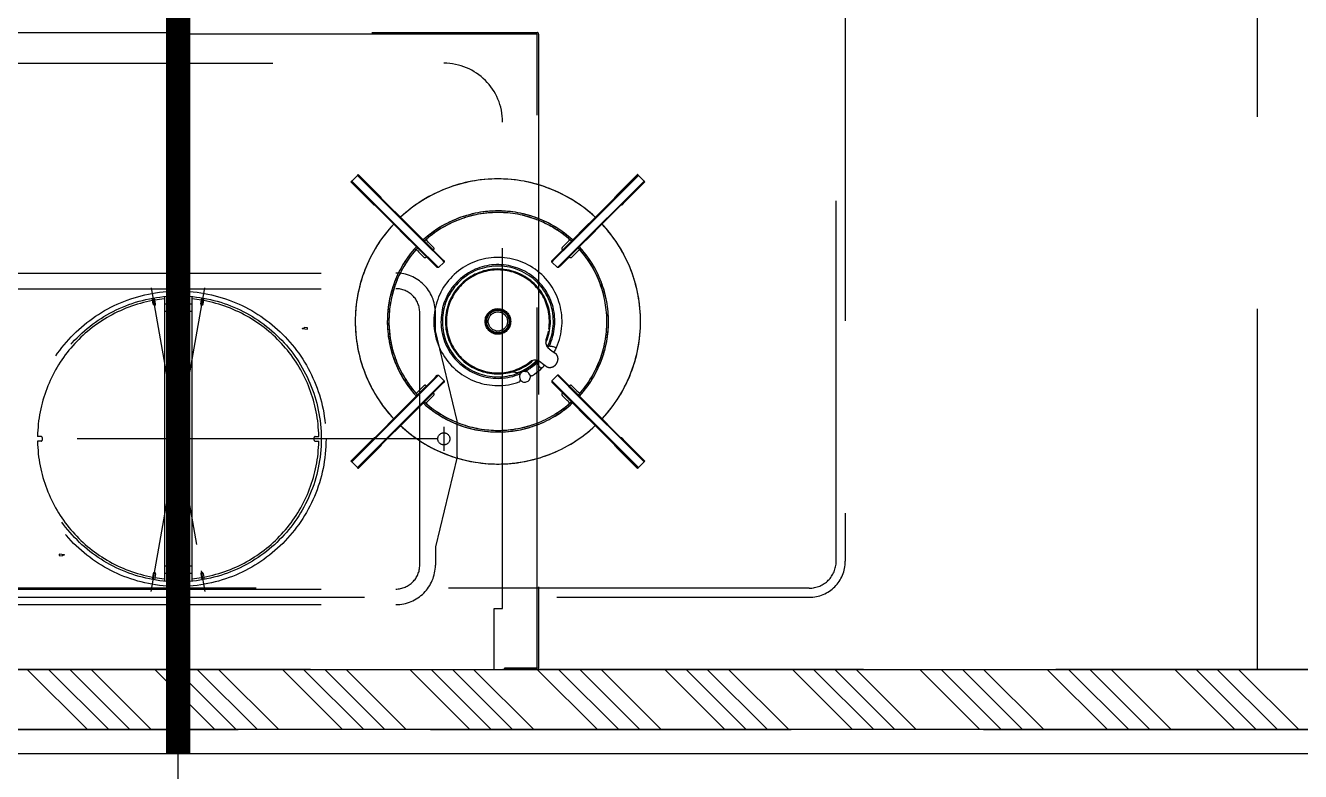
# Model space of a CAD drawing. Header units: millimetres. Extents: x 6886222 to 6919728, y 230959 to 276095.
# Drawn here: x 6908095 to 6908625, y 263117 to 263427 of the extents above; entities that cross this region are included whole.
import ezdxf
from ezdxf.xclip import XClip

# ---------------------------------------------------------------- set-up
doc = ezdxf.new("R2010")
doc.units = ezdxf.units.MM
doc.header["$LTSCALE"] = 100
doc.header["$XCLIPFRAME"] = 2
doc.linetypes.add('U-74C-EX$0$HID', pattern=[2.3, 1.5, -0.8])
for name, color, linetype in [('BP', 7, 'Continuous'), ('U-74C-EX$0$CON', 2, 'Continuous'), ('U-74C-EX$0$FUR_미설치가구', 8, 'U-74C-EX$0$HID'), ('U-74C-EX$0$확장전', 4, 'U-74C-EX$0$HID')]:
    doc.layers.add(name, color=color, linetype=linetype)
doc.layers.add('U-74C-EX$0$MC', color=152, linetype='Continuous', plot=False)

# ---------------------------------------------------------------- blocks, each defined once
blk = doc.blocks.new('U-74C-EX$0$74C_주방가구_1')
at = {"layer": 'U-74C-EX$0$FUR_미설치가구', "linetype": 'U-74C-EX$0$HID'}
for p, q in [((0, 0), (0, -2480)), ((25, -2480), (25, -25)), ((25, -25), (25, -2500)), ((55, -972.49, 0), (55, -1537.49, 0)), ((58.8, -1537.49, 0), (58.8, -972.49, 0)), ((120.94, -1382.96, 0), (120.94, -1166.65, 0)), ((51.94, -1184.5, 0), (51.94, -1365.5, 0)), ((58.44, -1184.5, 0), (58.44, -1365.5, 0)), ((183.44, -1184.5, 0), (183.44, -1365.5, 0)), ((189.94, -1184.5, 0), (189.94, -1365.5, 0)), ((25, -1212.26), (0, -1237.26)), ((119.94, -1218, 0), (119.94, -1216.51, 0)), ((120.44, -1218.5, 0), (121.44, -1218.5, 0)), ((121.94, -1218, 0), (121.94, -1216.51, 0)), ((25, -1221.1), (0, -1246.1)), ((25, -1229.94), (0, -1254.94)), ((25, -1238.78), (0, -1263.78)), ((25, -1265.29), (0, -1290.29)), ((57.42, -1263.8, 0), (183.78, -1286.08, 0)), ((64.72, -1265.59, 0), (62.26, -1265.16, 0)), ((64.9, -1264.61, 0), (62.43, -1264.17, 0)), ((76.99, -1282.75, 0), (183.78, -1263.92, 0)), ((176.97, -1264.61, 0), (179.44, -1264.17, 0)), ((177.15, -1265.59, 0), (179.61, -1265.16, 0)), ((180.05, -1269.25, 0.12), (61.82, -1269.25, 0.12)), ((64.94, -1280.75, 0), (64.94, -1269.25, 0)), ((64.94, -1271.47, 0.12), (67.94, -1271.47, 0.12)), ((67.94, -1280.75, 0.01), (67.94, -1269.25, 0.12)), ((173.94, -1271.25, 0.12), (67.94, -1271.25, 0.12)), ((173.94, -1280.75, 0.01), (173.94, -1269.25, 0.12)), ((176.94, -1271.47, 0.12), (173.94, -1271.47, 0.12)), ((176.94, -1280.75, 0), (176.94, -1269.25, 0)), ((25, -1274.13), (0, -1299.13)), ((257.04, -1275, 0), (34.06, -1274.99, 0)), ((64.94, -1274.02, 0.12), (67.94, -1274.02, 0.12)), ((64.94, -1275.97, 0.12), (67.94, -1275.97, 0.12)), ((67.94, -1275, 0), (85.94, -1275, 0)), ((85.94, -1274.25, 0), (85.94, -1275.75, 0)), ((85.94, -1274.25, 0), (95.94, -1274.25, 0)), ((85.94, -1275.75, 0), (95.94, -1275.75, 0)), ((95.94, -1274.25, 0), (95.94, -1275.75, 0)), ((155.94, -1274.25, 0), (145.94, -1274.25, 0)), ((145.94, -1274.25, 0), (145.94, -1275.75, 0)), ((155.94, -1275.75, 0), (145.94, -1275.75, 0)), ((155.94, -1274.25, 0), (155.94, -1275.75, 0)), ((155.94, -1275, 0), (173.94, -1275, 0)), ((176.94, -1274.02, 0.12), (173.94, -1274.02, 0.12)), ((176.94, -1275.97, 0.12), (173.94, -1275.97, 0.12)), ((25, -1282.97), (0, -1307.97)), ((180.05, -1280.75, 0.12), (61.82, -1280.75, 0.12)), ((64.94, -1278.52, 0.12), (67.94, -1278.52, 0.12)), ((173.94, -1278.75, 0.12), (67.94, -1278.75, 0.12)), ((176.94, -1278.52, 0.12), (173.94, -1278.52, 0.12)), ((57.42, -1286.2, 0), (66.04, -1284.68, 0)), ((64.72, -1284.4, 0), (62.26, -1284.84, 0)), ((64.9, -1285.39, 0), (62.43, -1285.82, 0)), ((176.97, -1285.39, 0), (179.44, -1285.82, 0)), ((177.15, -1284.4, 0), (179.61, -1284.84, 0)), ((25, -1291.81), (0, -1316.81)), ((25, -1318.33), (0, -1343.33)), ((25, -1327.17), (0, -1352.17)), ((25, -1336), (0, -1361)), ((119.94, -1332, 0), (119.94, -1333.49, 0)), ((120.44, -1331.5, 0), (121.44, -1331.5, 0)), ((121.94, -1332, 0), (121.94, -1333.49, 0)), ((25, -1344.84), (0, -1369.84)), ((111.7, -1346.83, 0), (120.04, -1355.17, 0)), ((219.55, -1355.17, 0), (227.89, -1346.83, 0)), ((116.97, -1358.23, 0), (108.63, -1349.89, 0)), ((108.98, -1349.54, 0), (108.87, -1349.66, 0)), ((108.98, -1349.54, 0), (111.34, -1347.18, 0)), ((108.98, -1349.54, 0), (111.34, -1351.89, 0)), ((108.98, -1349.54, 0), (108.98, -1350.01, 0)), ((111.11, -1352.13, 0), (108.98, -1350.01, 0)), ((136.8, -1377.82, 0), (111.11, -1352.13, 0)), ((111.46, -1347.06, 0), (111.34, -1347.18, 0)), ((113.7, -1349.54, 0), (111.34, -1347.18, 0)), ((111.81, -1347.18, 0), (111.34, -1347.18, 0)), ((111.34, -1351.89, 0), (137.03, -1377.59, 0)), ((111.81, -1347.18, 0), (113.93, -1349.3, 0)), ((139.39, -1375.23, 0), (113.7, -1349.54, 0)), ((113.93, -1349.3, 0), (139.63, -1374.99, 0)), ((199.97, -1374.99, 0), (225.66, -1349.3, 0)), ((225.89, -1349.54, 0), (200.2, -1375.23, 0)), ((202.56, -1377.59, 0), (228.25, -1351.89, 0)), ((228.48, -1352.13, 0), (202.79, -1377.82, 0)), ((230.96, -1349.89, 0), (222.62, -1358.23, 0)), ((225.66, -1349.3, 0), (227.78, -1347.18, 0)), ((228.25, -1347.18, 0), (225.89, -1349.54, 0)), ((228.25, -1347.18, 0), (227.78, -1347.18, 0)), ((228.25, -1347.18, 0), (228.13, -1347.06, 0)), ((228.25, -1347.18, 0), (230.61, -1349.54, 0)), ((228.25, -1351.89, 0), (230.61, -1349.54, 0)), ((230.61, -1350.01, 0), (228.48, -1352.13, 0)), ((230.61, -1350.01, 0), (230.61, -1349.54, 0)), ((230.72, -1349.66, 0), (230.61, -1349.54, 0)), ((120.04, -1355.17, 0), (121.22, -1356.35, 0)), ((218.37, -1356.35, 0), (219.55, -1355.17, 0)), ((118.15, -1359.41, 0), (116.97, -1358.23, 0)), ((222.62, -1358.23, 0), (221.44, -1359.41, 0)), ((132.08, -1367.36, 0), (132.04, -1367.4, 0)), ((135.95, -1371.22, 0), (132.08, -1367.36, 0)), ((207.51, -1367.36, 0), (203.64, -1371.22, 0)), ((207.55, -1367.4, 0), (207.51, -1367.36, 0)), ((25, -1371.36), (0, -1396.36)), ((129.21, -1370.23, 0), (129.16, -1370.28, 0)), ((129.16, -1370.28, 0), (133.03, -1374.14, 0)), ((135.9, -1371.27, 0), (135.95, -1371.22, 0)), ((203.64, -1371.22, 0), (203.69, -1371.27, 0)), ((206.56, -1374.14, 0), (210.43, -1370.28, 0)), ((210.43, -1370.28, 0), (210.38, -1370.23, 0)), ((68.44, -1375.5, 0), (173.44, -1375.5, 0)), ((133.03, -1374.14, 0), (133.07, -1374.1, 0)), ((136.3, -1378.51, 0), (136.92, -1379.12, 0)), ((143.68, -1384.7, 0), (136.8, -1377.82, 0)), ((137.03, -1377.59, 0), (143.93, -1384.48, 0)), ((146.28, -1382.12, 0), (139.39, -1375.23, 0)), ((139.63, -1374.99, 0), (146.51, -1381.87, 0)), ((140.93, -1375.12, 0), (140.31, -1374.5, 0)), ((143.04, -1377.23, 0), (140.93, -1375.12, 0)), ((142.93, -1378.29, 0), (143.04, -1378.18, 0)), ((193.08, -1381.87, 0), (199.97, -1374.99, 0)), ((200.2, -1375.23, 0), (193.31, -1382.12, 0)), ((195.66, -1384.48, 0), (202.56, -1377.59, 0)), ((202.79, -1377.82, 0), (195.91, -1384.7, 0)), ((198.66, -1375.12, 0), (196.55, -1377.23, 0)), ((196.55, -1378.18, 0), (196.67, -1378.29, 0)), ((199.28, -1374.5, 0), (198.66, -1375.12, 0)), ((202.67, -1379.12, 0), (203.29, -1378.51, 0)), ((206.52, -1374.1, 0), (206.56, -1374.14, 0)), ((25, -1380.2), (0, -1405.2)), ((75.94, -1382, 0), (68.44, -1382, 0)), ((113.44, -1391, 0), (75.94, -1382, 0)), ((128.44, -1391, 0), (165.94, -1382, 0)), ((136.92, -1379.12, 0), (139.04, -1381.24, 0)), ((139.98, -1381.24, 0), (140.1, -1381.12, 0)), ((147.4, -1383.24, 0), (145.05, -1385.6, 0)), ((147.4, -1383.24, 0), (146.28, -1382.12, 0)), ((146.51, -1381.87, 0), (147.4, -1382.77, 0)), ((147.4, -1382.77, 0), (147.4, -1383.24, 0)), ((165.94, -1382, 0), (173.44, -1382, 0)), ((192.19, -1382.77, 0), (193.08, -1381.87, 0)), ((193.31, -1382.12, 0), (192.19, -1383.24, 0)), ((192.19, -1383.24, 0), (192.19, -1382.77, 0)), ((194.54, -1385.6, 0), (192.19, -1383.24, 0)), ((199.49, -1381.12, 0), (199.61, -1381.24, 0)), ((200.55, -1381.24, 0), (202.67, -1379.12, 0)), ((25, -1389.04), (0, -1414.04)), ((125.94, -1385.5, 0), (115.94, -1385.5, 0)), ((144.57, -1385.6, 0), (143.68, -1384.7, 0)), ((143.93, -1384.48, 0), (145.05, -1385.6, 0)), ((145.05, -1385.6, 0), (144.57, -1385.6, 0)), ((194.54, -1385.6, 0), (195.66, -1384.48, 0)), ((195.02, -1385.6, 0), (194.54, -1385.6, 0)), ((195.91, -1384.7, 0), (195.02, -1385.6, 0)), ((113.44, -1391, 0), (128.44, -1391, 0)), ((25, -1397.88), (0, -1422.88)), ((25, -1406.44, 0), (50.3, -1406.44, 0)), ((50.3, -1406.44, 0), (50.3, -1409.94, 0)), ((50.3, -1409.94, 0), (252.8, -1409.94, 0)), ((168.26, -1412.75, 0), (168.22, -1413.09, 0)), ((170.21, -1413.31, 0), (170.24, -1412.97, 0)), ((146.32, -1417.08, 0), (145.44, -1417.3, 0)), ((147.47, -1421.45, 0), (148.18, -1420.89, 0)), ((25, -1424.39), (0, -1449.39)), ((151.78, -1427.11, 0), (153.08, -1425.33, 0)), ((152.59, -1424.25, 0), (152.58, -1424.23, 0)), ((143.68, -1431.28, 0), (136.8, -1438.16, 0)), ((137.03, -1438.4, 0), (143.93, -1431.5, 0)), ((144.57, -1430.38, 0), (143.68, -1431.28, 0)), ((143.93, -1431.5, 0), (145.05, -1430.38, 0)), ((145.05, -1430.38, 0), (144.57, -1430.38, 0)), ((147.4, -1432.74, 0), (145.05, -1430.38, 0)), ((151.2, -1427.92, 0), (151.78, -1427.11, 0)), ((157.17, -1431.03, 0), (156.59, -1431.83, 0)), ((158.47, -1429.25, 0), (157.17, -1431.03, 0)), ((159.67, -1429.38, 0), (159.65, -1429.38, 0)), ((192.19, -1432.74, 0), (194.54, -1430.38, 0)), ((195.66, -1431.5, 0), (194.54, -1430.38, 0)), ((194.54, -1430.38, 0), (195.02, -1430.38, 0)), ((195.02, -1430.38, 0), (195.91, -1431.28, 0)), ((202.56, -1438.4, 0), (195.66, -1431.5, 0)), ((195.91, -1431.28, 0), (202.79, -1438.16, 0)), ((25, -1433.23), (0, -1458.23)), ((136.3, -1437.47, 0), (136.92, -1436.86, 0)), ((136.92, -1436.86, 0), (139.04, -1434.74, 0)), ((146.28, -1433.86, 0), (139.39, -1440.75, 0)), ((139.63, -1440.99, 0), (146.51, -1434.11, 0)), ((139.98, -1434.74, 0), (140.1, -1434.86, 0)), ((147.4, -1432.74, 0), (146.28, -1433.86, 0)), ((146.51, -1434.11, 0), (147.4, -1433.21, 0)), ((147.4, -1433.21, 0), (147.4, -1432.74, 0)), ((192.19, -1432.74, 0), (193.31, -1433.86, 0)), ((192.19, -1433.21, 0), (192.19, -1432.74, 0)), ((193.08, -1434.11, 0), (192.19, -1433.21, 0)), ((199.97, -1440.99, 0), (193.08, -1434.11, 0)), ((193.31, -1433.86, 0), (200.2, -1440.75, 0)), ((199.61, -1434.74, 0), (199.49, -1434.86, 0)), ((202.67, -1436.86, 0), (200.55, -1434.74, 0)), ((203.29, -1437.47, 0), (202.67, -1436.86, 0)), ((25, -1442.07), (0, -1467.07)), ((136.8, -1438.16, 0), (111.11, -1463.85, 0)), ((111.34, -1464.09, 0), (137.03, -1438.4, 0)), ((139.39, -1440.75, 0), (113.7, -1466.45, 0)), ((113.93, -1466.68, 0), (139.63, -1440.99, 0)), ((129.16, -1445.7, 0), (133.03, -1441.84, 0)), ((133.03, -1441.84, 0), (133.07, -1441.89, 0)), ((140.93, -1440.87, 0), (140.31, -1441.48, 0)), ((143.04, -1438.75, 0), (140.93, -1440.87, 0)), ((142.93, -1437.69, 0), (143.04, -1437.81, 0)), ((196.67, -1437.69, 0), (196.55, -1437.81, 0)), ((196.55, -1438.75, 0), (198.66, -1440.87, 0)), ((198.66, -1440.87, 0), (199.28, -1441.48, 0)), ((225.66, -1466.68, 0), (199.97, -1440.99, 0)), ((200.2, -1440.75, 0), (225.89, -1466.45, 0)), ((228.25, -1464.09, 0), (202.56, -1438.4, 0)), ((202.79, -1438.16, 0), (228.48, -1463.85, 0)), ((206.56, -1441.84, 0), (206.52, -1441.89, 0)), ((210.43, -1445.7, 0), (206.56, -1441.84, 0)), ((129.21, -1445.75, 0), (129.16, -1445.7, 0)), ((135.95, -1444.76, 0), (132.08, -1448.63, 0)), ((135.9, -1444.71, 0), (135.95, -1444.76, 0)), ((203.69, -1444.71, 0), (203.64, -1444.76, 0)), ((203.64, -1444.76, 0), (207.51, -1448.63, 0)), ((210.38, -1445.75, 0), (210.43, -1445.7, 0)), ((25, -1450.91), (0, -1475.91)), ((132.08, -1448.63, 0), (132.04, -1448.58, 0)), ((207.51, -1448.63, 0), (207.55, -1448.58, 0)), ((116.97, -1457.75, 0), (108.63, -1466.09, 0)), ((118.15, -1456.57, 0), (116.97, -1457.75, 0)), ((221.44, -1456.57, 0), (222.62, -1457.75, 0)), ((222.62, -1457.75, 0), (230.96, -1466.09, 0)), ((111.7, -1469.15, 0), (120.04, -1460.81, 0)), ((120.04, -1460.81, 0), (121.22, -1459.63, 0)), ((219.55, -1460.81, 0), (218.37, -1459.63, 0)), ((227.89, -1469.15, 0), (219.55, -1460.81, 0)), ((108.98, -1466.45, 0), (108.87, -1466.33, 0)), ((111.11, -1463.85, 0), (108.98, -1465.97, 0)), ((108.98, -1466.45, 0), (111.34, -1464.09, 0)), ((108.98, -1466.45, 0), (108.98, -1465.97, 0)), ((108.98, -1466.45, 0), (111.34, -1468.8, 0)), ((113.7, -1466.45, 0), (111.34, -1468.8, 0)), ((111.81, -1468.8, 0), (111.34, -1468.8, 0)), ((111.46, -1468.92, 0), (111.34, -1468.8, 0)), ((111.81, -1468.8, 0), (113.93, -1466.68, 0)), ((227.78, -1468.8, 0), (225.66, -1466.68, 0)), ((225.89, -1466.45, 0), (228.25, -1468.8, 0)), ((227.78, -1468.8, 0), (228.25, -1468.8, 0)), ((228.13, -1468.92, 0), (228.25, -1468.8, 0)), ((230.61, -1466.45, 0), (228.25, -1464.09, 0)), ((230.61, -1466.45, 0), (228.25, -1468.8, 0)), ((228.48, -1463.85, 0), (230.61, -1465.97, 0)), ((230.61, -1466.45, 0), (230.61, -1465.97, 0)), ((230.61, -1466.45, 0), (230.72, -1466.33, 0)), ((25, -1477.43), (0, -1502.43)), ((25, -1486.26), (0, -1511.26)), ((25, -1495.1), (0, -1520.1)), ((25, -1503.94), (0, -1528.94)), ((25, -1530.46), (0, -1555.46)), ((25, -1539.3), (0, -1564.3)), ((25, -1548.14), (0, -1573.14)), ((70, -1548.69, 0), (550, -1548.69, 0)), ((550, -1552.49, 0), (70, -1552.49, 0)), ((25, -1556.97), (0, -1581.97)), ((25, -1583.49), (0, -1608.49)), ((25, -1592.33), (0, -1617.33)), ((25, -1601.17), (0, -1626.17)), ((25, -1610.01), (0, -1635.01)), ((25, -1636.52), (0, -1661.52)), ((25, -1645.36), (0, -1670.36)), ((25, -1654.2), (0, -1679.2)), ((25, -1663.04), (0, -1688.04)), ((25, -1689.56), (0, -1714.56)), ((25, -1698.4), (0, -1723.4)), ((25, -1707.23), (0, -1732.23)), ((25, -1716.07), (0, -1741.07))]:
    blk.add_line(p, q, dxfattribs=at)
at = {"layer": 'U-74C-EX$0$FUR_미설치가구', "linetype": 'U-74C-EX$0$HID', "elevation": 0}
blk.add_lwpolyline([(525, -825.94), (25, -825.94), (25, -1723.94), (525, -1723.94)], close=True, dxfattribs=at)
for points in [[(25.6, -1424.34), (289.4, -1424.34), (289.4, -1125.54), (25.6, -1125.54), (25.6, -1138.94), (25, -1138.94), (25, -1125.54, -0.414214), (25.6, -1124.94), (289.4, -1124.94, -0.414214), (290, -1125.54), (290, -1424.34, -0.414214), (289.4, -1424.94), (25.6, -1424.94, -0.414214), (25, -1424.34), (25, -1410.94), (25.6, -1410.94)], [(73.01, -1225.44), (72.45, -1225.44), (72.24, -1226.73, -0.138775), (72.65, -1227.74)], [(166.57, -1328.86), (167.14, -1328.86), (167.34, -1327.58, -0.138775), (166.93, -1326.56)]]:
    blk.add_lwpolyline(points, format="xyb", close=True, dxfattribs=at)
blk.add_lwpolyline([(25, -1143.44), (50.3, -1143.44), (50.3, -1139.94), (252.8, -1139.94, -0.414214), (277.3, -1164.44), (277.3, -1385.44)], format="xyb", dxfattribs=at)
at = {"layer": 'U-74C-EX$0$FUR_미설치가구', "linetype": 'U-74C-EX$0$HID'}
for centre, radius in [((120.94, -1275, 0), 61.5), ((120.94, -1275, 0), 59.5), ((120.94, -1385.5, 0), 2.5), ((169.8, -1407.99, 0), 5.33), ((169.8, -1407.99, 0), 5), ((169.8, -1407.99, 0), 4.67), ((169.8, -1407.99, 0), 4)]:
    blk.add_circle(centre, radius, dxfattribs=at)
for centre, radius, start, end in [((120.94, -1275, 0.12), 58.5, 90.9795, 169.5103), ((120.44, -1218, 0), 0.5, 180, 270), ((121.44, -1218, 0), 0.5, 270, 0), ((120.94, -1275, 0.12), 58.5, 10.4897, 89.0205), ((120.94, -1275, 0.12), 58.5, 170.4897, 174.3593), ((64.81, -1265.1, 0), 0.5, 260, 350), ((64.81, -1265.1, 0), 0.5, 350, 80), ((177.06, -1265.1, 0), 0.5, 100, 190), ((177.06, -1265.1, 0), 0.5, 190, 280), ((120.94, -1275, 0.12), 58.5, 5.6407, 9.5103), ((120.94, -1275, 0.12), 58.5, 185.6407, 189.5103), ((120.94, -1275, 0.12), 58.5, 350.4897, 354.3593), ((120.94, -1275, 0.12), 58.5, 190.4897, 269.0205), ((64.81, -1284.89, 0), 0.5, 10, 100), ((64.81, -1284.89, 0), 0.5, 280, 10), ((120.94, -1275, 0.12), 58.5, 270.9795, 349.5103), ((177.06, -1284.89, 0), 0.5, 170, 260), ((177.06, -1284.89, 0), 0.5, 80, 170), ((120.44, -1332, 0), 0.5, 90, 180), ((121.44, -1332, 0), 0.5, 0, 90), ((113.56, -1349, 0), 2.86, 130.7031, 137.3867), ((226.2, -1348.82, 0), 2.61, 42.2902, 49.62), ((110.62, -1351.58, 0), 2.61, 132.2902, 139.62), ((169.8, -1407.99, 0), 59.33, 64.9317, 133.0683), ((169.8, -1407.99, 0), 59.33, 46.9317, 133.0683), ((228.79, -1351.76, 0), 2.86, 40.7031, 47.3867), ((120.98, -1356.58, 0), 0.333, 345, 45), ((169.8, -1407.99, 0), 59.33, 46.9317, 61.0683), ((218.61, -1356.58, 0), 0.333, 135, 195), ((118.39, -1359.18, 0), 0.333, 225, 285), ((169.8, -1407.99, 0), 46, 65.4919, 132.5081), ((169.8, -1407.99, 0), 46, 47.4919, 132.5081), ((169.8, -1407.99, 0), 45.33, 47.5286, 132.4714), ((169.8, -1407.99, 0), 45.33, 67.4942, 130.5058), ((221.2, -1359.18, 0), 0.333, 255, 315), ((68.44, -1365.5, 0), 16.5, 180, 270), ((68.44, -1365.5, 0), 10, 180, 270), ((169.8, -1407.99, 0), 59.33, 136.9317, 205.0683), ((169.8, -1407.99, 0), 59.33, 136.9317, 223.0683), ((173.44, -1365.5, 0), 16.5, 270, 0), ((173.44, -1365.5, 0), 10, 270, 0), ((169.8, -1407.99, 0), 46, 47.4919, 60.5081), ((169.8, -1407.99, 0), 59.33, 352.9317, 43.0683), ((169.8, -1407.99, 0), 59.33, 316.9317, 43.0683), ((169.8, -1407.99, 0), 45.33, 130.506, 132.2196), ((140.78, -1374.03, 0), 0.667, 130.5058, 225), ((169.8, -1407.99, 0), 45.33, 47.5286, 58.5058), ((198.81, -1374.03, 0), 0.667, 315, 49.4942), ((169.8, -1407.99, 0), 46, 137.4919, 204.5081), ((169.8, -1407.99, 0), 46, 137.4919, 222.5081), ((169.8, -1407.99, 0), 45.33, 137.5286, 220.5058), ((169.8, -1407.99, 0), 45.33, 139.4942, 202.5058), ((169.8, -1407.99, 0), 45.33, 137.7804, 139.4942), ((135.83, -1378.98, 0), 0.667, 45, 139.4942), ((169.8, -1407.99, 0), 45.33, 137.5286, 137.7804), ((169.8, -1407.99, 0), 45.33, 132.2196, 132.4714), ((142.57, -1377.7, 0), 0.667, 315, 45), ((197.02, -1377.7, 0), 0.667, 135, 225), ((169.8, -1407.99, 0), 45.33, 47.5286, 47.7804), ((169.8, -1407.99, 0), 45.33, 355.4942, 42.4714), ((169.8, -1407.99, 0), 45.33, 42.2196, 42.4714), ((169.8, -1407.99, 0), 45.33, 317.5286, 42.4714), ((203.76, -1378.98, 0), 0.667, 40.5058, 135), ((169.8, -1407.99, 0), 45.33, 40.506, 42.2196), ((169.8, -1407.99, 0), 46, 353.4919, 42.5081), ((169.8, -1407.99, 0), 46, 317.4919, 42.5081), ((139.51, -1380.77, 0), 0.667, 225, 315), ((169.8, -1407.99, 0), 26.67, 246.1386, 199.4632), ((200.08, -1380.77, 0), 0.667, 225, 315), ((169.8, -1407.99, 0), 23.67, 244.6786, 202.8307), ((169.8, -1407.99, 0), 23.07, 243.5963, 224.4037), ((169.8, -1407.99, 0), 21.83, 252, 222.2863), ((169.8, -1407.99, 0), 21.43, 261.302, 206.6224), ((252.8, -1385.44, 0), 24.5, 270, 0), ((151.89, -1415.8, 0), 3.33, 166.3191, 203.5504), ((145.41, -1414.22, 0), 3.33, 346.3191, 14.3276), ((146.85, -1419.18, 0), 2.33, 125.6342, 286.2344), ((145.28, -1416.65, 0), 0.67, 199.6012, 256.6495), ((145.28, -1416.66, 0), 0.661, 256.6696, 284.118), ((146.85, -1419.18, 0), 2.17, 56.1012, 104), ((147.87, -1417.23, 0), 0.13, 0.5502, 26.2237), ((146.85, -1419.18, 0), 2.17, 355.8988, 56.1012), ((146.85, -1419.18, 0), 2.17, 308, 355.8988), ((169.8, -1407.99, 0), 22.87, 203.5504, 224.9822), ((149.17, -1419.33, 0), 0.168, 181.8144, 241.0699), ((149.01, -1419.59, 0), 0.134, 26.1335, 51.0926), ((169.8, -1407.99, 0), 23.67, 209.1693, 223.3214), ((169.79, -1407.99, 0), 21.43, 206.6221, 208.6862), ((169.8, -1407.99, 0), 21.43, 208.6859, 218.3846), ((169.8, -1407.99, 0), 45.33, 317.5286, 346.5058), ((169.8, -1407.99, 0), 46, 317.4919, 348.5081), ((169.8, -1407.99, 0), 59.33, 316.9317, 349.0683), ((147.88, -1421.98, 0), 0.67, 155.3505, 212.3988), ((147.87, -1421.97, 0), 0.661, 127.8742, 155.3382), ((169.8, -1407.99, 0), 26.67, 212.5368, 221.8614), ((169.8, -1407.99, 0), 26.67, 221.8614, 222.8822), ((169.8, -1407.99, 0), 26.67, 222.8822, 226.8192), ((154, -1429.44, 0), 5.16, 132.9628, 134.2497), ((154.12, -1429.57, 0), 5.33, 103.7009, 132.9833), ((154.12, -1429.56, 0), 5.33, 98.5162, 103.7029), ((150.38, -1423.37, 0), 3.33, 30.5366, 38.3846), ((150.38, -1423.37, 0), 3.33, 324, 23.4228), ((150.38, -1423.37, 0), 3.33, 23.4209, 30.5385), ((161.56, -1416.26, 0), 11.4, 223.6654, 224.9007), ((169.8, -1407.99, 0), 23.07, 225.0139, 225.2479), ((149.38, -1428.96, 0), 6.2, 47.6866, 48.1534), ((169.8, -1408, 0), 21.43, 304.2355, 306.3023), ((169.8, -1407.99, 0), 46, 209.4919, 222.5081), ((169.8, -1407.99, 0), 45.33, 211.4942, 222.2193), ((153.37, -1429.51, 0), 2.7, 143.6726, 153.7418), ((154.46, -1430.32, 0), 2.62, 314.1757, 324.3109), ((154.38, -1430.24, 0), 2.72, 323.9769, 324.2104), ((154.49, -1430, 0), 2.78, 324.1446, 324.3318), ((169.8, -1407.99, 0), 26.67, 241.1808, 245.1178), ((161.17, -1431.21, 0), 3.33, 85.2111, 144), ((154.27, -1429.64, 0), 5.16, 333.7503, 335.0372), ((154.12, -1429.57, 0), 5.33, 335.0167, 4.2991), ((156.16, -1433.88, 0), 6.19, 59.8461, 60.3473), ((169.8, -1407.99, 0), 23.07, 242.7485, 242.9822), ((164.59, -1418.16, 0), 11.64, 243.0898, 244.3036), ((154.12, -1429.56, 0), 5.33, 4.2971, 9.4838), ((169.8, -1407.99, 0), 21.83, 245.7137, 252), ((161.17, -1431.21, 0), 3.33, 78.0558, 85.213), ((161.17, -1431.21, 0), 3.33, 69.6154, 78.0577), ((169.8, -1407.99, 0), 21.43, 249.6154, 259.2358), ((169.8, -1407.99, 0), 59.33, 208.9317, 223.0683), ((139.51, -1435.22, 0), 0.667, 45, 135), ((169.8, -1407.99, 0), 26.67, 245.1178, 246.1386), ((200.08, -1435.22, 0), 0.667, 45, 135), ((135.83, -1437, 0), 0.667, 220.5058, 315), ((169.8, -1407.99, 0), 45.33, 222.2196, 222.4714), ((169.8, -1407.99, 0), 46, 227.4919, 276.5081), ((169.8, -1407.99, 0), 46, 227.4919, 312.5081), ((169.8, -1407.99, 0), 45.33, 227.5286, 227.7804), ((169.8, -1407.99, 0), 45.33, 227.7804, 229.494), ((140.78, -1441.95, 0), 0.667, 135, 229.4942), ((169.8, -1407.99, 0), 45.33, 229.4942, 312.4714), ((169.8, -1407.99, 0), 45.33, 229.4942, 274.5058), ((142.57, -1438.28, 0), 0.667, 315, 45), ((169.8, -1407.99, 0), 45.33, 283.4942, 312.4714), ((169.8, -1407.99, 0), 46, 297, 312.5081), ((197.02, -1438.28, 0), 0.667, 135, 225), ((198.81, -1441.95, 0), 0.667, 310.5058, 45), ((169.8, -1407.99, 0), 45.33, 312.2196, 312.4714), ((169.8, -1407.99, 0), 45.33, 317.5286, 317.7804), ((203.76, -1437, 0), 0.667, 225, 319.4942), ((169.8, -1407.99, 0), 45.33, 317.7804, 319.4942), ((169.8, -1407.99, 0), 59.33, 226.9317, 277.0683), ((169.8, -1407.99, 0), 59.33, 226.9317, 313.0683), ((169.8, -1407.99, 0), 59.33, 277.0683, 313.0683), ((169.8, -1407.99, 0), 46, 281.4919, 297), ((118.39, -1456.81, 0), 0.333, 75, 135), ((221.2, -1456.81, 0), 0.333, 45, 105), ((120.98, -1459.4, 0), 0.333, 315, 15), ((218.61, -1459.4, 0), 0.333, 165, 225), ((110.62, -1464.4, 0), 2.61, 220.38, 227.7098), ((113.56, -1466.98, 0), 2.86, 222.6133, 229.2969), ((226.03, -1466.98, 0), 2.86, 310.7031, 317.3867), ((228.97, -1464.4, 0), 2.61, 312.2902, 319.62), ((70, -1537.49, 0), 15, 180, 270), ((70, -1537.49, 0), 11.2, 180, 270)]:
    blk.add_arc(centre, radius, start, end, dxfattribs=at)
for points, knots in [([(200.26, -1374.42, 0), (199.99, -1374.18, 0), (199.73, -1373.95, 0), (199.36, -1373.62, 0), (199.24, -1373.52, 0), (199.24, -1373.52, 0)], [0, 0, 0, 0, 0.5, 0.5, 0.9960386, 0.9960386, 0.9960386, 0.9960386]), ([(148, -1417.23, 0), (147.99, -1417.27, 0), (148, -1417.3, 0), (148.02, -1417.35, 0), (148.03, -1417.37, 0), (148.05, -1417.39, 0)], [0, 0, 0, 0, 0.5, 0.5, 1, 1, 1, 1]), ([(152.86, -1424.38, 0), (152.81, -1424.39, 0), (152.76, -1424.39, 0), (152.67, -1424.34, 0), (152.63, -1424.3, 0), (152.59, -1424.25, 0)], [0, 0, 0, 0, 0.5, 0.5, 1, 1, 1, 1]), ([(150.95, -1428.32, 0), (150.94, -1428.34, 0), (150.91, -1428.4, 0), (150.87, -1428.5, 0), (150.82, -1428.62, 0), (150.79, -1428.74, 0), (150.75, -1428.87, 0), (150.72, -1428.99, 0), (150.7, -1429.12, 0), (150.68, -1429.25, 0), (150.67, -1429.38, 0), (150.67, -1429.51, 0), (150.67, -1429.64, 0), (150.67, -1429.77, 0), (150.69, -1429.9, 0), (150.7, -1430.04, 0), (150.73, -1430.17, 0), (150.76, -1430.3, 0), (150.79, -1430.43, 0), (150.83, -1430.56, 0), (150.88, -1430.69, 0), (150.93, -1430.82, 0), (150.99, -1430.94, 0), (151.05, -1431.07, 0), (151.12, -1431.19, 0), (151.19, -1431.31, 0), (151.27, -1431.42, 0), (151.35, -1431.54, 0), (151.44, -1431.65, 0), (151.53, -1431.76, 0), (151.62, -1431.86, 0), (151.72, -1431.96, 0), (151.83, -1432.06, 0), (151.93, -1432.15, 0), (152.04, -1432.24, 0), (152.16, -1432.32, 0), (152.28, -1432.4, 0), (152.4, -1432.48, 0), (152.52, -1432.55, 0), (152.64, -1432.62, 0), (152.77, -1432.68, 0), (152.9, -1432.73, 0), (153.03, -1432.79, 0), (153.17, -1432.83, 0), (153.3, -1432.87, 0), (153.44, -1432.91, 0), (153.57, -1432.94, 0), (153.71, -1432.96, 0), (153.85, -1432.98, 0), (153.98, -1432.99, 0), (154.12, -1433, 0), (154.26, -1433, 0), (154.39, -1433, 0), (154.53, -1432.99, 0), (154.66, -1432.97, 0), (154.8, -1432.95, 0), (154.93, -1432.92, 0), (155.06, -1432.89, 0), (155.18, -1432.85, 0), (155.31, -1432.81, 0), (155.43, -1432.76, 0), (155.55, -1432.71, 0), (155.66, -1432.65, 0), (155.78, -1432.59, 0), (155.88, -1432.52, 0), (155.99, -1432.44, 0), (156.09, -1432.37, 0), (156.19, -1432.28, 0), (156.25, -1432.23, 0), (156.28, -1432.19, 0)], [0, 0, 0, 0, 0.008353, 0.023218, 0.038088, 0.052965, 0.06785, 0.082744, 0.097649, 0.112566, 0.127493, 0.142433, 0.157385, 0.17235, 0.187326, 0.202314, 0.217313, 0.232323, 0.247343, 0.262373, 0.277411, 0.292458, 0.307512, 0.322573, 0.33764, 0.352713, 0.36779, 0.382872, 0.397958, 0.413047, 0.428138, 0.443232, 0.458329, 0.473427, 0.488526, 0.503627, 0.518729, 0.533831, 0.548933, 0.564035, 0.579137, 0.594238, 0.609338, 0.624436, 0.639532, 0.654626, 0.669717, 0.684804, 0.699887, 0.714965, 0.730037, 0.745103, 0.760161, 0.775212, 0.790254, 0.805286, 0.820307, 0.835318, 0.850317, 0.865304, 0.880278, 0.895239, 0.910188, 0.925124, 0.940048, 0.954959, 0.96986, 0.98475, 1, 1, 1, 1]), ([(159.65, -1429.38, 0), (159.59, -1429.36, 0), (159.54, -1429.33, 0), (159.46, -1429.26, 0), (159.44, -1429.21, 0), (159.44, -1429.17, 0)], [0, 0, 0, 0, 0.5, 0.5, 1, 1, 1, 1]), ([(136.22, -1438.45, 0), (135.98, -1438.19, 0), (135.75, -1437.93, 0), (135.42, -1437.55, 0), (135.33, -1437.44, 0), (135.33, -1437.44, 0)], [0, 0, 0, 0, 0.5, 0.5, 0.9960386, 0.9960386, 0.9960386, 0.9960386]), ([(199.24, -1442.46, 0), (199.24, -1442.46, 0), (199.36, -1442.36, 0), (199.73, -1442.03, 0), (199.99, -1441.8, 0), (200.26, -1441.56, 0)], [0.0085795, 0.0085795, 0.0085795, 0.0085795, 0.5, 0.5, 1, 1, 1, 1])]:
    blk.add_open_spline(points, degree=3, knots=knots, dxfattribs=at)
blk = doc.blocks.new('U-74C-EX', base_point=(50, 0))
at = {"layer": 'U-74C-EX$0$CON'}
blk.add_lwpolyline([(6805, -420), (6805, 1125), (7055, 1125), (7055, -420)], close=True, dxfattribs=at)
at = {"layer": 'U-74C-EX$0$MC'}
for p, q in [((7065, -1990), (7065, 2935)), ((3795, 790), (10435, 790))]:
    blk.add_line(p, q, dxfattribs=at)
at = {"layer": 'U-74C-EX$0$확장전', "const_width": 10}
blk.add_lwpolyline([(10065, 790), (7055, 790)], dxfattribs=at)
blk.add_blockref('U-74C-EX$0$74C_주방가구_1', (7065, 2065))

msp = doc.modelspace()

# ---------------------------------------------------------------- block references
at = {"layer": 'BP'}
ref = msp.add_blockref('U-74C-EX', (6908948.06, 256119.38), dxfattribs=dict(at, rotation=90))
XClip(ref).set_block_clipping_path([(-85.000000015, 299.9999999944), (-85.0000000013, -7479.9999999991), (15775.0000000003, -7479.9999999991), (15775.0000000003, 2920.0000000009), (3995.0000000002, 2920), (3995.0000000002, 300.0000000019)])

doc.saveas('drawing.dxf')
